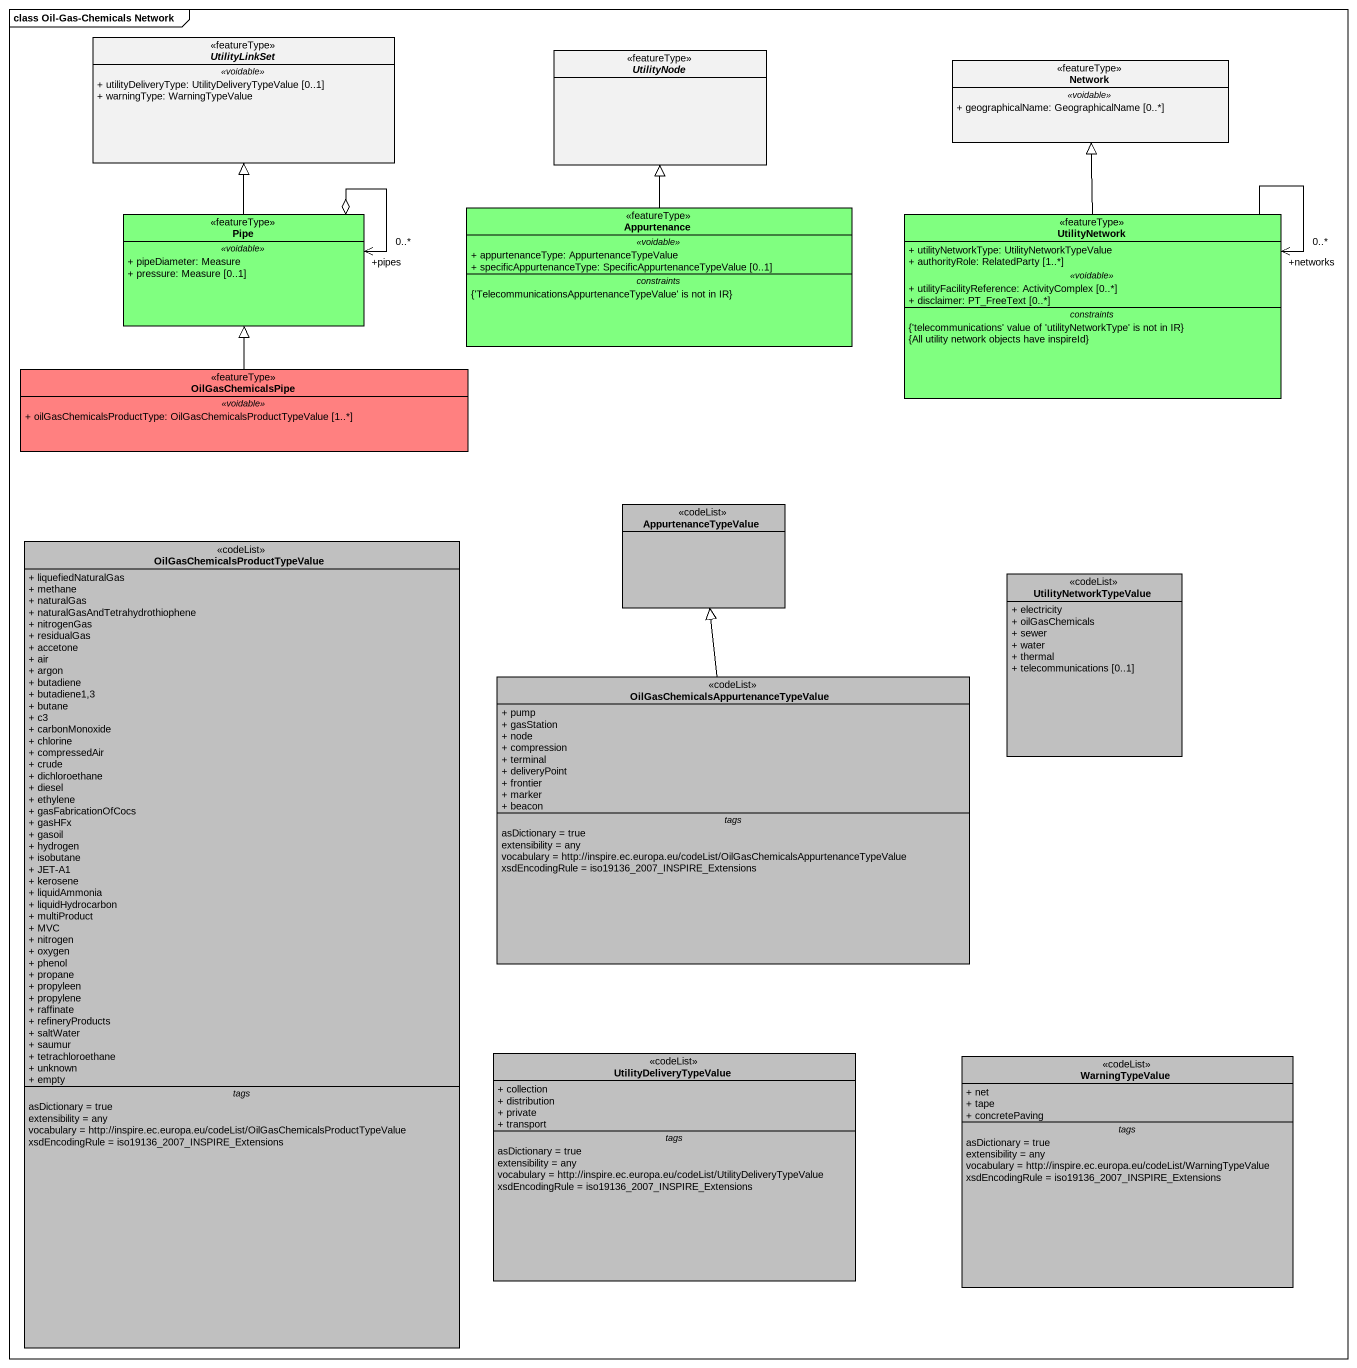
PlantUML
@startuml
mainframe class Oil-Gas-Chemicals Network
hide circle
hide empty members
skinparam classAttributeIconSize 0
abstract class UtilityLinkSet <<featureType>> {
  .. <<voidable>> ..
  + utilityDeliveryType: UtilityDeliveryTypeValue [0..1]
  + warningType: WarningTypeValue
}
abstract class UtilityNode <<featureType>>
class "Network" as Network_ <<featureType>> {
  .. <<voidable>> ..
  + geographicalName: GeographicalName [0..*]
}
class Pipe <<featureType>> #80FF80 {
  .. <<voidable>> ..
  + pipeDiameter: Measure
  + pressure: Measure [0..1]
}
class Appurtenance <<featureType>> #80FF80 {
  .. <<voidable>> ..
  + appurtenanceType: AppurtenanceTypeValue
  + specificAppurtenanceType: SpecificAppurtenanceTypeValue [0..1]
  -- constraints --
  {'TelecommunicationsAppurtenanceTypeValue' is not in IR}
}
class UtilityNetwork <<featureType>> #80FF80 {
  + utilityNetworkType: UtilityNetworkTypeValue
  + authorityRole: RelatedParty [1..*]
  .. <<voidable>> ..
  + utilityFacilityReference: ActivityComplex [0..*]
  + disclaimer: PT_FreeText [0..*]
  -- constraints --
  {'telecommunications' value of 'utilityNetworkType' is not in IR}
  {All utility network objects have inspireId}
}
class OilGasChemicalsPipe <<featureType>> #FF8080 {
  .. <<voidable>> ..
  + oilGasChemicalsProductType: OilGasChemicalsProductTypeValue [1..*]
}
class AppurtenanceTypeValue <<codeList>> #C0C0C0
class "OilGasChemicalsProductTypeValue" as OilGasChemicalsProductTypeVa <<codeList>> #C0C0C0 {
  + liquefiedNaturalGas
  + methane
  + naturalGas
  + naturalGasAndTetrahydrothiophene
  + nitrogenGas
  + residualGas
  + accetone
  + air
  + argon
  + butadiene
  + butadiene1,3
  + butane
  + c3
  + carbonMonoxide
  + chlorine
  + compressedAir
  + crude
  + dichloroethane
  + diesel
  + ethylene
  + gasFabricationOfCocs
  + gasHFx
  + gasoil
  + hydrogen
  + isobutane
  + JET-A1
  + kerosene
  + liquidAmmonia
  + liquidHydrocarbon
  + multiProduct
  + MVC
  + nitrogen
  + oxygen
  + phenol
  + propane
  + propyleen
  + propylene
  + raffinate
  + refineryProducts
  + saltWater
  + saumur
  + tetrachloroethane
  + unknown
  + empty
  -- tags --
  asDictionary = true
  extensibility = any
  vocabulary = http://inspire.ec.europa.eu/codeList/OilGasChemicalsProductTypeValue
  xsdEncodingRule = iso19136_2007_INSPIRE_Extensions
}
class UtilityNetworkTypeValue <<codeList>> #C0C0C0 {
  + electricity
  + oilGasChemicals
  + sewer
  + water
  + thermal
  + telecommunications [0..1]
}
class "OilGasChemicalsAppurtenanceTypeValue" as OilGasChemicalsAppurtenanceT <<codeList>> #C0C0C0 {
  + pump
  + gasStation
  + node
  + compression
  + terminal
  + deliveryPoint
  + frontier
  + marker
  + beacon
  -- tags --
  asDictionary = true
  extensibility = any
  vocabulary = http://inspire.ec.europa.eu/codeList/OilGasChemicalsAppurtenanceTypeValue
  xsdEncodingRule = iso19136_2007_INSPIRE_Extensions
}
class UtilityDeliveryTypeValue <<codeList>> #C0C0C0 {
  + collection
  + distribution
  + private
  + transport
  -- tags --
  asDictionary = true
  extensibility = any
  vocabulary = http://inspire.ec.europa.eu/codeList/UtilityDeliveryTypeValue
  xsdEncodingRule = iso19136_2007_INSPIRE_Extensions
}
class WarningTypeValue <<codeList>> #C0C0C0 {
  + net
  + tape
  + concretePaving
  -- tags --
  asDictionary = true
  extensibility = any
  vocabulary = http://inspire.ec.europa.eu/codeList/WarningTypeValue
  xsdEncodingRule = iso19136_2007_INSPIRE_Extensions
}
Pipe -up-|> UtilityLinkSet
Pipe "+pipes\n0..*" <--o Pipe
Appurtenance -up-|> UtilityNode
UtilityNetwork -up-|> Network_
UtilityNetwork "+networks\n0..*" <-- UtilityNetwork
OilGasChemicalsPipe -up-|> Pipe
OilGasChemicalsAppurtenanceT -up-|> AppurtenanceTypeValue
@enduml
